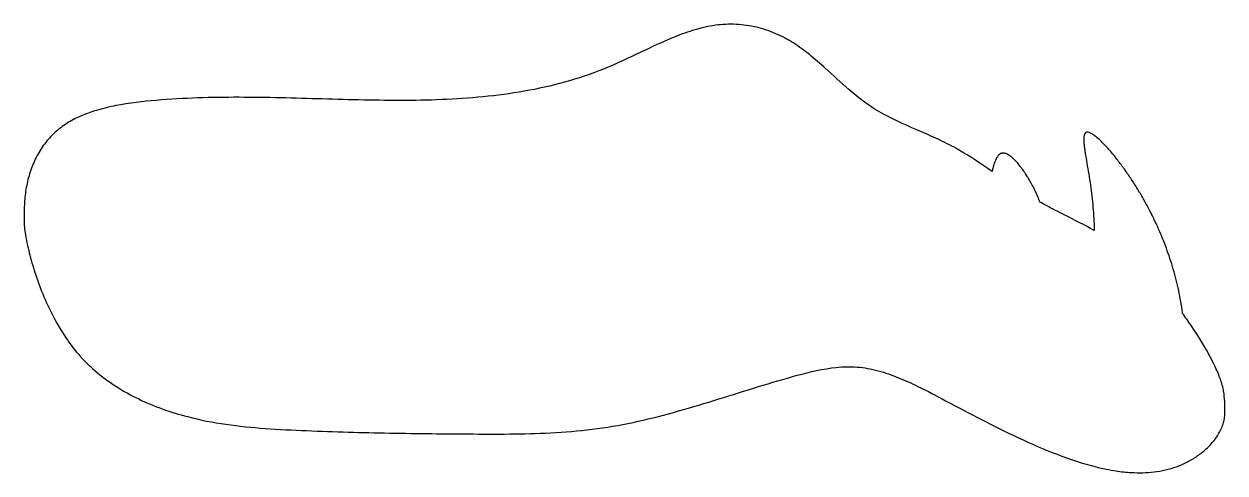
# Model space of a CAD drawing. Header units: millimetres. Extents: x 0 to 300, y 32 to 144.
import ezdxf

# ---------------------------------------------------------------- set-up
doc = ezdxf.new("R2010")
doc.units = ezdxf.units.MM
doc.layers.add('outline', color=7, linetype='Continuous')

msp = doc.modelspace()

# ---------------------------------------------------------------- linework, layer by layer
at = {"layer": 'outline'}
for points, knots in [([(241.61, 106.88), (238.88, 108.74), (236.13, 110.59), (231.77, 113.1), (230.25, 113.9), (227.16, 115.36), (225.59, 116.03), (220.8, 118.09), (217.57, 119.45), (212.95, 122), (211.45, 122.93), (208.57, 125.01), (207.2, 126.13), (203.88, 129.01), (201.96, 130.8), (198.74, 133.7), (197.45, 134.82), (194.85, 136.93), (193.54, 137.91), (190.74, 139.7), (189.25, 140.49), (186.15, 141.83), (184.54, 142.37), (181.22, 143.16), (179.52, 143.4), (176.08, 143.57), (174.35, 143.49), (170.9, 143.02), (169.19, 142.64), (165.83, 141.65), (164.18, 141.05), (160.1, 139.42), (157.71, 138.31), (152.2, 135.7), (149.09, 134.18), (142.75, 131.53), (139.53, 130.4), (132.95, 128.48), (129.61, 127.7), (122.84, 126.43), (119.43, 125.95), (112.57, 125.22), (109.13, 124.97), (102.23, 124.64), (98.78, 124.56), (91.87, 124.53), (88.41, 124.57), (81.5, 124.71), (78.04, 124.81), (71.13, 125.01), (67.68, 125.11), (60.77, 125.27), (57.32, 125.32), (50.42, 125.33), (46.97, 125.28), (40.08, 125.05), (36.63, 124.86), (29.84, 124.29), (26.48, 123.9), (21.52, 122.93), (19.89, 122.55), (17.07, 121.71), (15.88, 121.29), (13.56, 120.31), (12.44, 119.75), (10.28, 118.44), (9.25, 117.69), (7.33, 116.02), (6.44, 115.09), (4.83, 113.06), (4.12, 111.96), (2.88, 109.66), (2.36, 108.44), (1.5, 105.96), (1.16, 104.69), (0.64, 102.12), (0.47, 100.82), (0.31, 98.44), (0.27, 97.37), (0.25, 95.58), (0.24, 94.87), (0.28, 93.66), (0.32, 93.15), (0.49, 91.66), (0.66, 90.69), (1.18, 88.04), (1.58, 86.39), (2.04, 84.74)], [0, 0, 0, 0, 0.035053, 0.035053, 0.053224, 0.053224, 0.071273, 0.071273, 0.108405, 0.108405, 0.127122, 0.127122, 0.145899, 0.145899, 0.173683, 0.173683, 0.191769, 0.191769, 0.209133, 0.209133, 0.226947, 0.226947, 0.244899, 0.244899, 0.263033, 0.263033, 0.281365, 0.281365, 0.299885, 0.299885, 0.318473, 0.318473, 0.346383, 0.346383, 0.383005, 0.383005, 0.41916, 0.41916, 0.455528, 0.455528, 0.492023, 0.492023, 0.52856, 0.52856, 0.565138, 0.565138, 0.60174, 0.60174, 0.638339, 0.638339, 0.674926, 0.674926, 0.71148, 0.71148, 0.748007, 0.748007, 0.784525, 0.784525, 0.820241, 0.820241, 0.838017, 0.838017, 0.851356, 0.851356, 0.864662, 0.864662, 0.878081, 0.878081, 0.891689, 0.891689, 0.905498, 0.905498, 0.919432, 0.919432, 0.933327, 0.933327, 0.947196, 0.947196, 0.958587, 0.958587, 0.966103, 0.966103, 0.971456, 0.971456, 0.981964, 0.981964, 1, 1, 1, 1]), ([(289.11, 71.51), (289.1, 71.58), (289.09, 71.65), (288.95, 72.64), (288.81, 73.55), (288.49, 75.36), (288.32, 76.27), (287.93, 78.07), (287.72, 78.97), (287.27, 80.75), (287.03, 81.64), (286.52, 83.41), (286.25, 84.29), (285.67, 86.04), (285.37, 86.91), (284.73, 88.64), (284.4, 89.5), (283.75, 91.07), (283.45, 91.78), (282.92, 92.97), (282.71, 93.44), (282.34, 94.22), (282.2, 94.53), (281.95, 95.05), (281.84, 95.26), (281.64, 95.68), (281.54, 95.88), (281.28, 96.4), (281.12, 96.71), (280.72, 97.48), (280.48, 97.94), (279.86, 99.08), (279.48, 99.76), (278.63, 101.24), (278.16, 102.03), (277.19, 103.61), (276.69, 104.39), (275.67, 105.93), (275.14, 106.69), (274.07, 108.19), (273.51, 108.93), (272.38, 110.38), (271.8, 111.1), (270.6, 112.5), (269.98, 113.18), (268.69, 114.49), (268.03, 115.12), (267.13, 115.81), (266.94, 115.95), (266.6, 116.17), (266.46, 116.26), (266.19, 116.4), (266.07, 116.46), (265.84, 116.55), (265.71, 116.59), (265.52, 116.63), (265.46, 116.64), (265.36, 116.64), (265.33, 116.64), (265.27, 116.63), (265.24, 116.63), (265.17, 116.62), (265.14, 116.61), (265.08, 116.59), (265.05, 116.57), (264.99, 116.54), (264.97, 116.53), (264.91, 116.49), (264.89, 116.47), (264.84, 116.42), (264.82, 116.4), (264.78, 116.35), (264.76, 116.32), (264.73, 116.27), (264.71, 116.24), (264.67, 116.17), (264.65, 116.12), (264.62, 116.03), (264.6, 115.98), (264.57, 115.87), (264.55, 115.8), (264.52, 115.62), (264.5, 115.51), (264.48, 115.24), (264.47, 115.07), (264.46, 114.66), (264.47, 114.42), (264.51, 113.8), (264.55, 113.43), (264.66, 112.52), (264.74, 111.97), (264.95, 110.59), (265.09, 109.77), (265.39, 108.04), (265.55, 107.12), (265.85, 105.3), (266, 104.38), (266.26, 102.55), (266.38, 101.63), (266.6, 99.79), (266.69, 98.87), (266.84, 97.02), (266.91, 96.1), (267.01, 94.25), (267.05, 93.32), (267.08, 92.31), (267.08, 92.21), (267.08, 92.12)], [0, 0, 0, 0, 0.002772, 0.002772, 0.038444, 0.038444, 0.074109, 0.074109, 0.109768, 0.109768, 0.145422, 0.145422, 0.181071, 0.181071, 0.216716, 0.216716, 0.252358, 0.252358, 0.282441, 0.282441, 0.302509, 0.302509, 0.315894, 0.315894, 0.324819, 0.324819, 0.333755, 0.333755, 0.347164, 0.347164, 0.367285, 0.367285, 0.397485, 0.397485, 0.433284, 0.433284, 0.469072, 0.469072, 0.504842, 0.504842, 0.540581, 0.540581, 0.576272, 0.576272, 0.611874, 0.611874, 0.64726, 0.64726, 0.656149, 0.656149, 0.662813, 0.662813, 0.667807, 0.667807, 0.67277, 0.67277, 0.675262, 0.675262, 0.676514, 0.676514, 0.677764, 0.677764, 0.679014, 0.679014, 0.680262, 0.680262, 0.681511, 0.681511, 0.682761, 0.682761, 0.684013, 0.684013, 0.685266, 0.685266, 0.68652, 0.68652, 0.688399, 0.688399, 0.690281, 0.690281, 0.693103, 0.693103, 0.697335, 0.697335, 0.703685, 0.703685, 0.713217, 0.713217, 0.727528, 0.727528, 0.74902, 0.74902, 0.781306, 0.781306, 0.817159, 0.817159, 0.853009, 0.853009, 0.888857, 0.888857, 0.924707, 0.924707, 0.960565, 0.960565, 0.996426, 0.996426, 1, 1, 1, 1]), ([(253.52, 99.23), (253.49, 99.31), (253.46, 99.39), (253.24, 99.97), (253.04, 100.46), (252.62, 101.43), (252.39, 101.92), (251.93, 102.87), (251.69, 103.34), (251.22, 104.21), (251, 104.6), (250.62, 105.24), (250.46, 105.5), (250.19, 105.92), (250.08, 106.09), (249.9, 106.36), (249.83, 106.47), (249.68, 106.69), (249.6, 106.8), (249.41, 107.08), (249.3, 107.24), (249, 107.64), (248.82, 107.88), (248.36, 108.47), (248.07, 108.81), (247.42, 109.54), (247.05, 109.92), (246.46, 110.44), (246.25, 110.6), (245.88, 110.87), (245.71, 110.98), (245.36, 111.17), (245.19, 111.26), (244.91, 111.35), (244.81, 111.38), (244.62, 111.42), (244.52, 111.43), (244.37, 111.44), (244.32, 111.44), (244.2, 111.43), (244.12, 111.42), (243.98, 111.39), (243.91, 111.37), (243.77, 111.31), (243.7, 111.28), (243.57, 111.2), (243.51, 111.16), (243.39, 111.07), (243.34, 111.02), (243.23, 110.92), (243.18, 110.86), (243.06, 110.72), (242.99, 110.63), (242.86, 110.44), (242.8, 110.35), (242.66, 110.1), (242.58, 109.95), (242.41, 109.57), (242.31, 109.33), (242.1, 108.74), (241.99, 108.37), (241.79, 107.63), (241.7, 107.26), (241.61, 106.88)], [0, 0, 0, 0, 0.011864, 0.011864, 0.086303, 0.086303, 0.160747, 0.160747, 0.235209, 0.235209, 0.298085, 0.298085, 0.34004, 0.34004, 0.368023, 0.368023, 0.386682, 0.386682, 0.405341, 0.405341, 0.433323, 0.433323, 0.475262, 0.475262, 0.538015, 0.538015, 0.611954, 0.611954, 0.648976, 0.648976, 0.676722, 0.676722, 0.70431, 0.70431, 0.718198, 0.718198, 0.732049, 0.732049, 0.739024, 0.739024, 0.749442, 0.749442, 0.759869, 0.759869, 0.770315, 0.770315, 0.780784, 0.780784, 0.791273, 0.791273, 0.801776, 0.801776, 0.817527, 0.817527, 0.833299, 0.833299, 0.856965, 0.856965, 0.892489, 0.892489, 0.945834, 0.945834, 1, 1, 1, 1]), ([(267.08, 92.12), (264.68, 93.49), (262.22, 94.75), (258.21, 96.77), (256.67, 97.55), (254.6, 98.64), (254.06, 98.94), (253.52, 99.23)], [0, 0, 0, 0, 0.541634, 0.541634, 0.879477, 0.879477, 1, 1, 1, 1]), ([(2.04, 84.74), (2.28, 83.89), (2.53, 83.04), (3.2, 80.94), (3.63, 79.68), (4.79, 76.58), (5.56, 74.76), (7.67, 70.32), (9.1, 67.76), (11.56, 64.15), (12.43, 62.99), (14.75, 60.22), (16.27, 58.68), (19.55, 55.85), (21.29, 54.55), (24.95, 52.2), (26.86, 51.15), (30.78, 49.27), (32.79, 48.44), (36.86, 46.98), (38.93, 46.35), (44.17, 44.98), (47.36, 44.37), (53.82, 43.43), (57.08, 43.11), (63.79, 42.62), (67.25, 42.46), (74.15, 42.18), (77.61, 42.06), (84.52, 41.87), (87.98, 41.79), (94.9, 41.66), (98.36, 41.62), (105.27, 41.54), (108.73, 41.51), (115.64, 41.47), (119.09, 41.46), (125.99, 41.56), (129.43, 41.66), (136.31, 42.07), (139.74, 42.38), (146.57, 43.29), (149.97, 43.91), (156.73, 45.41), (160.09, 46.28), (166.79, 48.17), (170.13, 49.18), (176.76, 51.23), (180.06, 52.26), (186.57, 54.26), (189.79, 55.22), (196.23, 56.97), (199.47, 57.75), (204.49, 58.24), (206.23, 58.28), (208.84, 58.08), (209.71, 57.97), (211.46, 57.66), (212.35, 57.46), (214.94, 56.75), (216.63, 56.16), (219.91, 54.83), (221.52, 54.11), (225.44, 52.21), (227.73, 50.99), (233, 48.2), (235.96, 46.62), (242, 43.52), (245.06, 41.99), (251.33, 39.07), (254.54, 37.68), (260.98, 35.2), (264.22, 34.11), (269.18, 32.88), (270.84, 32.54), (273.78, 32.1), (275.05, 31.96), (278.21, 31.79), (280.11, 31.82), (282.95, 32.16), (283.9, 32.32), (285.78, 32.75), (286.71, 33.02), (288.53, 33.68), (289.42, 34.07), (291.15, 34.96), (291.98, 35.46), (293.56, 36.56), (294.31, 37.16), (295.72, 38.46), (296.38, 39.16), (297.56, 40.65), (298.08, 41.44), (298.73, 42.71), (298.93, 43.14), (299.25, 44.04), (299.39, 44.49), (299.57, 45.43), (299.62, 45.91), (299.67, 46.89), (299.67, 47.39), (299.65, 48.65), (299.62, 49.41), (299.5, 51.07), (299.39, 51.98), (298.96, 53.88), (298.63, 54.87), (297.85, 56.9), (297.38, 57.95), (296.12, 60.53), (295.28, 62.05), (293.1, 65.74), (291.69, 67.88), (289.85, 70.49), (289.48, 71), (289.11, 71.51)], [0, 0, 0, 0, 0.007381, 0.007381, 0.018465, 0.018465, 0.035017, 0.035017, 0.05946, 0.05946, 0.071546, 0.071546, 0.089584, 0.089584, 0.10773, 0.10773, 0.125902, 0.125902, 0.144022, 0.144022, 0.162072, 0.162072, 0.189211, 0.189211, 0.216541, 0.216541, 0.245408, 0.245408, 0.274284, 0.274284, 0.30316, 0.30316, 0.332034, 0.332034, 0.360906, 0.360906, 0.389734, 0.389734, 0.418497, 0.418497, 0.447239, 0.447239, 0.476056, 0.476056, 0.505065, 0.505065, 0.534188, 0.534188, 0.563033, 0.563033, 0.591076, 0.591076, 0.618777, 0.618777, 0.633259, 0.633259, 0.640578, 0.640578, 0.648159, 0.648159, 0.663047, 0.663047, 0.677738, 0.677738, 0.699427, 0.699427, 0.727492, 0.727492, 0.75608, 0.75608, 0.785249, 0.785249, 0.813725, 0.813725, 0.827902, 0.827902, 0.838547, 0.838547, 0.85438, 0.85438, 0.862415, 0.862415, 0.870481, 0.870481, 0.878591, 0.878591, 0.886676, 0.886676, 0.894705, 0.894705, 0.902677, 0.902677, 0.910587, 0.910587, 0.914573, 0.914573, 0.918542, 0.918542, 0.922549, 0.922549, 0.926732, 0.926732, 0.933072, 0.933072, 0.940678, 0.940678, 0.949335, 0.949335, 0.958896, 0.958896, 0.973343, 0.973343, 0.994709, 0.994709, 1, 1, 1, 1])]:
    msp.add_open_spline(points, degree=3, knots=knots, dxfattribs=at)

doc.saveas('drawing.dxf')
